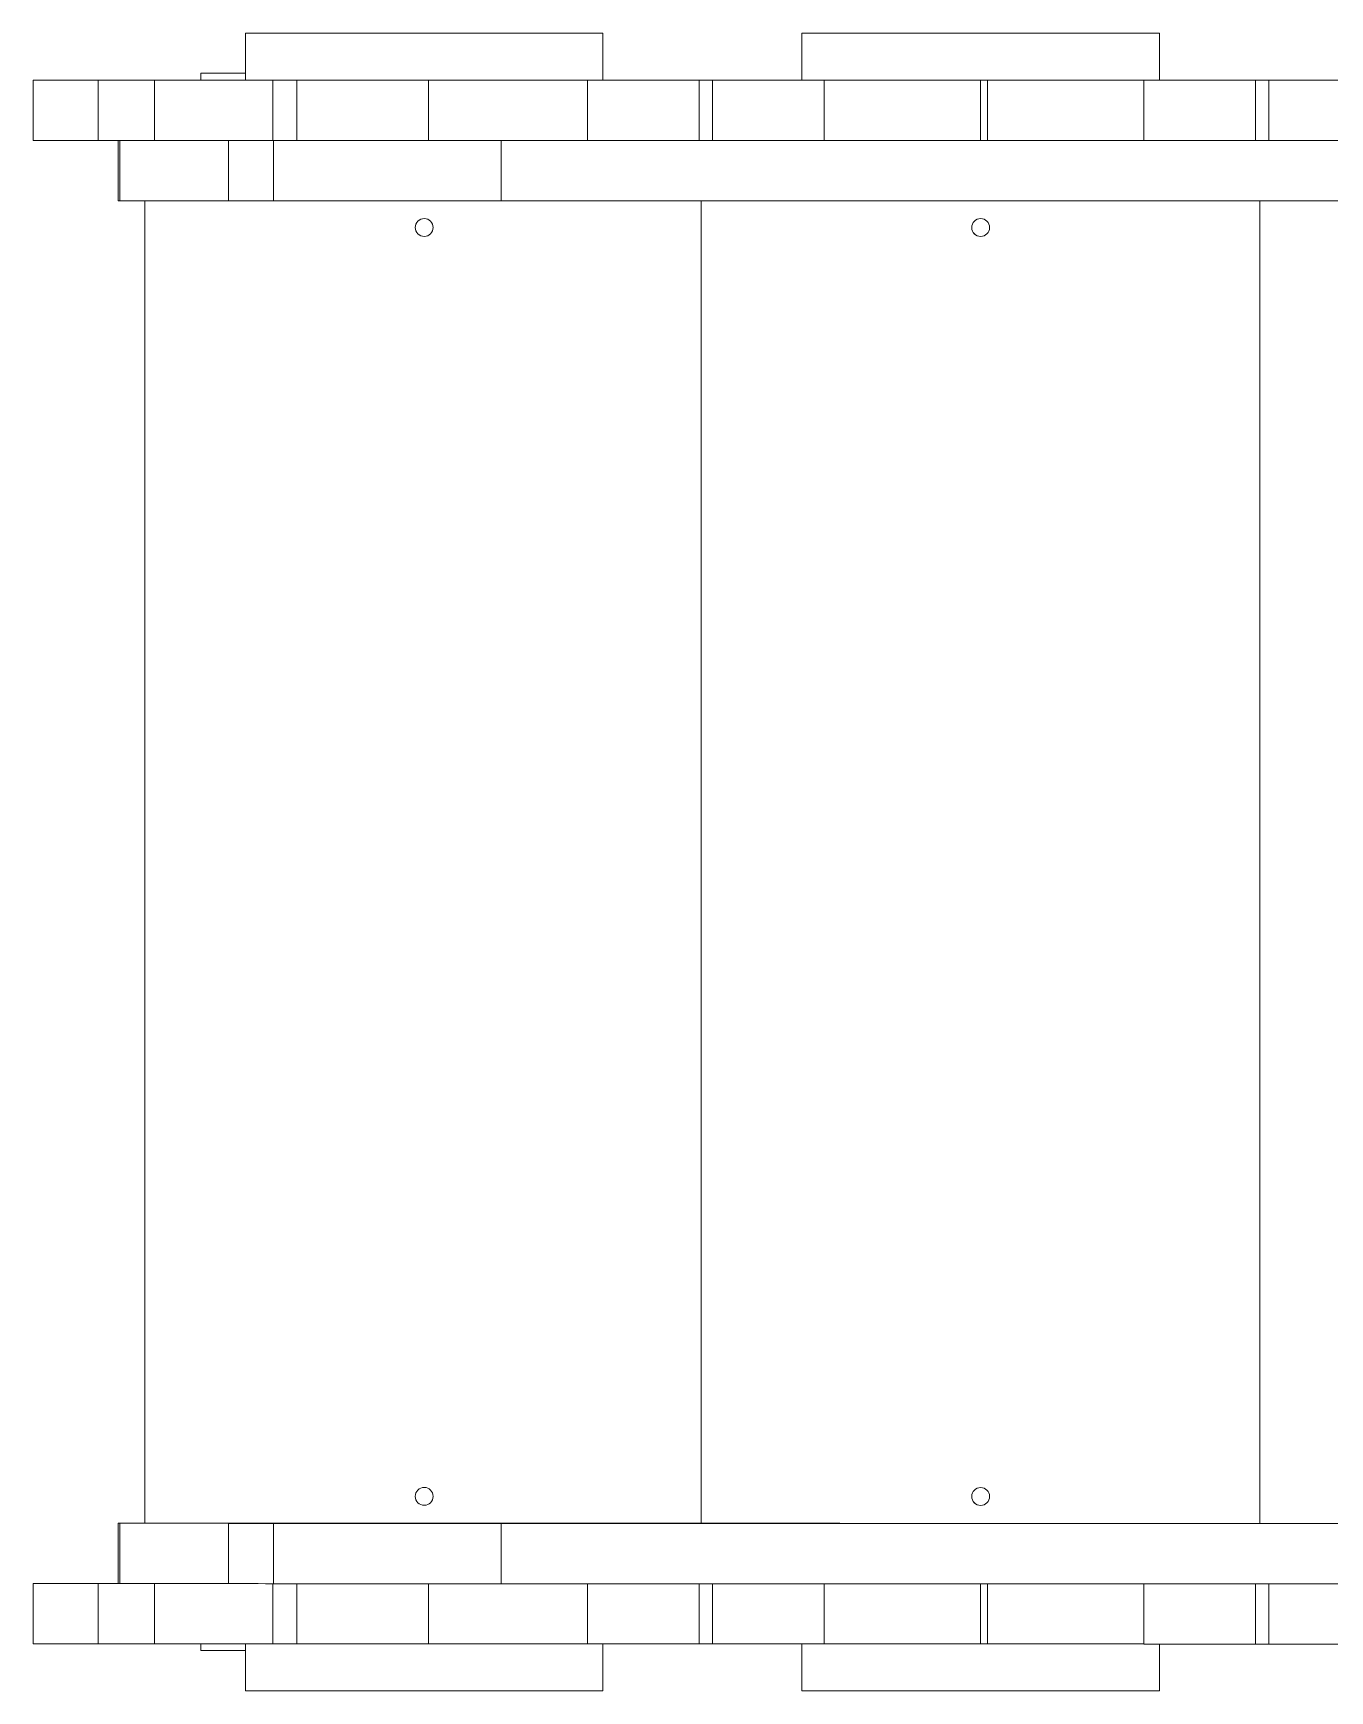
# Model space of a CAD drawing. Header units: millimetres. Extents: x -5713 to 5719, y -6024 to 5481.
# Drawn here: x -2112 to -1532, y 2560 to 3302 of the extents above; entities that cross this region are included whole.
import ezdxf

# ---------------------------------------------------------------- set-up
doc = ezdxf.new("R2010")
doc.units = ezdxf.units.MM
doc.layers.add('DIKOM_ОБЪЕКТ', color=7, linetype='Continuous')

msp = doc.modelspace()

# ---------------------------------------------------------------- linework, layer by layer
at = {"layer": 'DIKOM_ОБЪЕКТ', "color": 7, "linetype": 'Continuous', "lineweight": 15}
for p, q in [((-2017.07, 3302.02), (-2017.07, 3281.02)), ((-1857.07, 3281.02), (-1857.07, 3302.02)), ((-1768.07, 3302), (-1768.07, 3281)), ((-1608.07, 3281), (-1608.07, 3302)), ((-2112.07, 3281.03), (-2112.07, 3281.05)), ((-2112.07, 3281.03), (-2112.07, 3254.03)), ((-2057.75, 3281), (-2082.94, 3281.01)), ((-2082.94, 3254.01), (-2082.94, 3281.01)), ((-2057.75, 3281), (-2057.75, 3254)), ((-2037.07, 3281.06), (-2037.07, 3284.11)), ((-2037.07, 3284.11), (-2037.07, 3284.11)), ((-2037.07, 3284.11), (-2017.07, 3284.11)), ((-2037.07, 3284.11), (-2017.07, 3284.11)), ((-2023.07, 3281.04), (-2023.07, 3281.04)), ((-2023.07, 3281.04), (-2023.07, 3281.04)), ((-1994.03, 3281), (-2004.82, 3281)), ((-2004.82, 3254), (-2004.82, 3281)), ((-1994.03, 3281), (-1994.03, 3254)), ((-1935.12, 3281.01), (-1935.12, 3254.01)), ((-1864.07, 3280.98), (-1864.07, 3281)), ((-1864.07, 3280.98), (-1864.07, 3253.98)), ((-1857.07, 3281.04), (-1857.07, 3281.04)), ((-1857.07, 3281.04), (-1857.07, 3281.04)), ((-1857.07, 3281.04), (-1857.07, 3281.04)), ((-1851.07, 3281.04), (-1851.07, 3281.04)), ((-1808.07, 3280.97), (-1814.07, 3280.97)), ((-1814.07, 3253.97), (-1814.07, 3280.97)), ((-1808.07, 3280.97), (-1808.07, 3253.97)), ((-1774.07, 3281.01), (-1774.07, 3281.01)), ((-1774.07, 3281.01), (-1774.07, 3281.01)), ((-1758.07, 3280.98), (-1758.07, 3280.98)), ((-1758.07, 3253.98), (-1758.07, 3280.98)), ((-1758.07, 3280.98), (-1758.07, 3253.98)), ((-1685.07, 3280.99), (-1688.07, 3280.99)), ((-1688.07, 3280.99), (-1688.07, 3253.99)), ((-1685.07, 3280.99), (-1685.07, 3253.99)), ((-1615.07, 3280.94), (-1615.07, 3280.98)), ((-1615.07, 3280.94), (-1615.07, 3253.94)), ((-1608.07, 3281.03), (-1607.37, 3281.03)), ((-1608.07, 3281.01), (-1608.07, 3281.01)), ((-1608.07, 3281.01), (-1608.07, 3281.01)), ((-1608.07, 3281.01), (-1608.07, 3281.01)), ((-1602.07, 3281.01), (-1602.07, 3281.01)), ((-1559.07, 3280.93), (-1565.07, 3280.93)), ((-1565.07, 3253.93), (-1565.07, 3280.93)), ((-1559.07, 3280.93), (-1559.07, 3253.93)), ((-2057.75, 3254), (-2082.94, 3254.01)), ((-2073.96, 3254.01), (-2073.96, 3227.01)), ((-2073.32, 3227.01), (-2073.32, 3254.01)), ((-2024.66, 3253.97), (-2064.42, 3254)), ((-2024.66, 3226.97), (-2024.66, 3253.97)), ((-1994.03, 3254), (-2004.82, 3254)), ((-2004.53, 3226.96), (-2004.53, 3253.96)), ((-2000.07, 3253.99), (-2000.07, 3254)), ((-2000.07, 3254), (-2000.07, 3253.99)), ((-2000.07, 3253.99), (-2000.07, 3254)), ((-1934.07, 3253.98), (-1928.07, 3253.98)), ((-1204.62, 3253.88), (-1902.66, 3253.95)), ((-1902.66, 3226.95), (-1902.66, 3253.95)), ((-1808.07, 3253.97), (-1814.07, 3253.97)), ((-1758.07, 3253.98), (-1758.07, 3253.98)), ((-1751.07, 3253.98), (-1751.07, 3253.95)), ((-1751.07, 3253.95), (-1751.07, 3253.98)), ((-1685.07, 3253.99), (-1688.07, 3253.99)), ((-1685.07, 3253.94), (-1679.07, 3253.94)), ((-1559.07, 3253.93), (-1565.07, 3253.93)), ((-2073.32, 3227.01), (-2024.66, 3226.97)), ((-2062.07, 3227), (-2062.07, 2635.01)), ((-1902.66, 3226.95), (-1204.62, 3226.88)), ((-1813.07, 3226.94), (-1813.07, 2635)), ((-1563.07, 3226.91), (-1563.07, 2634.96)), ((-2073.96, 2635.01), (-2073.96, 2608.01)), ((-2024.66, 2634.97), (-2073.32, 2635.01)), ((-2073.32, 2608.01), (-2073.32, 2635.01)), ((-2024.66, 2607.97), (-2024.66, 2634.97)), ((-2004.53, 2607.96), (-2004.53, 2634.96)), ((-2000.07, 2634.99), (-2000.07, 2635.01)), ((-2000.07, 2635.01), (-2000.07, 2634.99)), ((-2000.07, 2634.99), (-2000.07, 2635.01)), ((-1934.07, 2634.98), (-1928.07, 2634.98)), ((-1204.62, 2634.88), (-1902.66, 2634.95)), ((-1902.66, 2607.95), (-1902.66, 2634.95)), ((-1862.07, 2634.99), (-1862.07, 2634.99)), ((-1808.07, 2635), (-1805.07, 2635)), ((-1751.07, 2634.99), (-1751.07, 2634.95)), ((-1751.07, 2634.95), (-1751.07, 2634.99)), ((-1685.07, 2634.94), (-1679.07, 2634.94)), ((-1613.07, 2634.95), (-1613.07, 2634.95)), ((-1559.07, 2634.96), (-1555.07, 2634.96)), ((-2112.07, 2608.03), (-2112.07, 2608.05)), ((-2112.07, 2608.03), (-2112.07, 2581.03)), ((-2064.42, 2608), (-2082.94, 2608.01)), ((-2082.94, 2581.01), (-2082.94, 2608.01)), ((-2073.32, 2608.01), (-2024.66, 2607.97)), ((-2057.75, 2608), (-2057.75, 2581)), ((-2004.82, 2581), (-2004.82, 2607.96)), ((-1994.03, 2607.96), (-1994.03, 2581)), ((-1935.12, 2607.95), (-1935.12, 2581.01)), ((-1902.66, 2607.95), (-1204.62, 2607.88)), ((-1864.07, 2607.94), (-1864.07, 2580.98)), ((-1814.07, 2580.97), (-1814.07, 2607.94)), ((-1808.07, 2607.94), (-1808.07, 2580.97)), ((-1758.07, 2580.98), (-1758.07, 2607.93)), ((-1758.07, 2607.93), (-1758.07, 2580.98)), ((-1688.07, 2607.93), (-1688.07, 2580.99)), ((-1685.07, 2607.93), (-1685.07, 2580.99)), ((-1615.07, 2607.92), (-1615.07, 2580.94)), ((-1565.07, 2580.93), (-1565.07, 2607.91)), ((-1559.07, 2607.91), (-1559.07, 2580.93)), ((-2057.75, 2581), (-2082.94, 2581.01)), ((-2037.07, 2578.11), (-2037.07, 2581)), ((-2017.07, 2578.11), (-2037.07, 2578.11)), ((-2017.07, 2581), (-2017.07, 2560.02)), ((-1994.03, 2581), (-2004.82, 2581)), ((-1857.07, 2560.02), (-1857.07, 2580.97)), ((-1808.07, 2580.97), (-1814.07, 2580.97)), ((-1768.07, 2580.97), (-1768.07, 2560)), ((-1758.07, 2580.98), (-1758.07, 2580.98)), ((-1685.07, 2580.99), (-1688.07, 2580.99)), ((-1608.07, 2560), (-1608.07, 2580.94)), ((-1559.07, 2580.93), (-1565.07, 2580.93))]:
    msp.add_line(p, q, dxfattribs=at)
at = {"layer": 'DIKOM_ОБЪЕКТ', "color": 7, "linetype": 'Continuous', "lineweight": 15, "flags": 128}
for points in [[(-2017.07, 3302.02), (-2016.89, 3302.02), (-2016.36, 3302.02), (-2015.47, 3302.03), (-2014.23, 3302.03), (-2012.64, 3302.03), (-2010.72, 3302.03), (-2008.47, 3302.03), (-2005.9, 3302.03), (-2003.03, 3302.03), (-1999.85, 3302.03), (-1996.4, 3302.03), (-1992.69, 3302.03), (-1988.72, 3302.03), (-1984.52, 3302.03), (-1980.12, 3302.03), (-1975.52, 3302.03), (-1970.74, 3302.03), (-1965.82, 3302.03), (-1960.77, 3302.03), (-1955.62, 3302.03), (-1950.38, 3302.03), (-1945.08, 3302.03), (-1939.74, 3302.03), (-1934.4, 3302.03), (-1929.06, 3302.03), (-1923.76, 3302.03), (-1918.52, 3302.03), (-1913.37, 3302.03), (-1908.32, 3302.03), (-1903.4, 3302.03), (-1898.62, 3302.03), (-1894.02, 3302.03), (-1889.62, 3302.03), (-1885.42, 3302.03), (-1881.45, 3302.03), (-1877.74, 3302.03), (-1874.29, 3302.03), (-1871.11, 3302.03), (-1868.24, 3302.03), (-1865.67, 3302.03), (-1863.42, 3302.03), (-1861.5, 3302.03), (-1859.91, 3302.03), (-1858.67, 3302.03), (-1857.78, 3302.02), (-1857.25, 3302.02), (-1857.07, 3302.02), (-1857.25, 3302.02), (-1857.78, 3302.02), (-1858.67, 3302.02), (-1859.91, 3302.02), (-1861.5, 3302.02), (-1863.42, 3302.02), (-1865.67, 3302.02), (-1868.24, 3302.02), (-1871.11, 3302.02), (-1874.29, 3302.02), (-1877.74, 3302.02), (-1881.45, 3302.02), (-1885.42, 3302.02), (-1889.62, 3302.02), (-1894.02, 3302.02), (-1898.62, 3302.01), (-1903.4, 3302.01), (-1908.32, 3302.01), (-1913.37, 3302.01), (-1918.52, 3302.01), (-1923.76, 3302.01), (-1929.06, 3302.01), (-1934.4, 3302.01), (-1939.74, 3302.01), (-1945.08, 3302.01), (-1950.38, 3302.01), (-1955.62, 3302.01), (-1960.77, 3302.01), (-1965.82, 3302.01), (-1970.74, 3302.01), (-1975.52, 3302.01), (-1980.12, 3302.02), (-1984.52, 3302.02), (-1988.72, 3302.02), (-1992.69, 3302.02), (-1996.4, 3302.02), (-1999.85, 3302.02), (-2003.03, 3302.02), (-2005.9, 3302.02), (-2008.47, 3302.02), (-2010.72, 3302.02), (-2012.64, 3302.02), (-2014.23, 3302.02), (-2015.47, 3302.02), (-2016.36, 3302.02), (-2016.89, 3302.02), (-2017.07, 3302.02)], [(-1941.07, 3302.02), (-1940.89, 3302.02), (-1940.38, 3302.02), (-1939.56, 3302.02), (-1938.53, 3302.02), (-1937.37, 3302.02), (-1936.18, 3302.02), (-1935.07, 3302.02), (-1934.14, 3302.02), (-1933.47, 3302.02), (-1933.11, 3302.02), (-1933.11, 3302.02), (-1933.47, 3302.02), (-1934.14, 3302.02), (-1935.07, 3302.02), (-1936.18, 3302.02), (-1937.37, 3302.02), (-1938.53, 3302.02), (-1939.56, 3302.02), (-1940.38, 3302.02), (-1940.89, 3302.02), (-1941.07, 3302.02)], [(-1756.46, 3301.99), (-1759.08, 3301.99), (-1761.38, 3301.99), (-1763.36, 3302), (-1765, 3302), (-1766.29, 3302), (-1767.24, 3302), (-1767.83, 3302), (-1768.07, 3302), (-1767.94, 3302), (-1767.47, 3302), (-1766.63, 3302), (-1765.45, 3302), (-1763.92, 3302), (-1762.05, 3302), (-1759.85, 3302), (-1757.33, 3302), (-1754.51, 3302), (-1751.38, 3302), (-1747.97, 3302.01), (-1744.3, 3302.01), (-1740.37, 3302.01), (-1736.21, 3302.01), (-1731.84, 3302.01), (-1727.26, 3302.01), (-1722.52, 3302.01), (-1717.62, 3302.01), (-1712.59, 3302.01), (-1707.45, 3302.01), (-1702.22, 3302.01), (-1696.93, 3302.01), (-1691.6, 3302.01), (-1686.25, 3302.01), (-1680.91, 3302.01), (-1675.61, 3302.01), (-1670.36, 3302.01), (-1665.19, 3302.01), (-1660.12, 3302.01), (-1655.17, 3302.01), (-1650.38, 3302.01), (-1645.75, 3302.01), (-1641.31, 3302.01), (-1637.08, 3302.01), (-1633.07, 3302.01), (-1629.32, 3302.01), (-1625.82, 3302), (-1622.6, 3302), (-1619.68, 3302), (-1617.06, 3302), (-1614.76, 3302), (-1612.78, 3302), (-1611.14, 3302), (-1609.85, 3302), (-1608.9, 3302), (-1608.31, 3302), (-1608.07, 3302), (-1608.2, 3302), (-1608.67, 3302), (-1609.51, 3302), (-1610.69, 3302), (-1612.22, 3302), (-1614.09, 3301.99), (-1616.29, 3301.99), (-1618.81, 3301.99), (-1621.63, 3301.99), (-1624.76, 3301.99), (-1628.17, 3301.99), (-1631.84, 3301.99), (-1635.77, 3301.99), (-1639.93, 3301.99), (-1644.31, 3301.99), (-1648.88, 3301.99), (-1653.62, 3301.99), (-1658.52, 3301.99), (-1663.55, 3301.99), (-1668.69, 3301.99), (-1673.92, 3301.99), (-1679.21, 3301.99), (-1684.54, 3301.99), (-1689.89, 3301.99), (-1695.23, 3301.99), (-1700.53, 3301.99), (-1705.78, 3301.99), (-1710.95, 3301.99), (-1716.02, 3301.99), (-1720.97, 3301.99), (-1725.76, 3301.99), (-1730.39, 3301.99), (-1734.83, 3301.99), (-1739.06, 3301.99), (-1743.07, 3301.99), (-1746.83, 3301.99), (-1750.32, 3301.99), (-1753.54, 3301.99), (-1756.46, 3301.99)], [(-1691.49, 3302), (-1691.95, 3302), (-1692.06, 3302), (-1691.82, 3302), (-1691.25, 3302), (-1690.4, 3302), (-1689.33, 3302), (-1688.16, 3302), (-1686.97, 3302), (-1685.89, 3302), (-1685, 3302), (-1684.38, 3302), (-1684.09, 3302), (-1684.15, 3302), (-1684.56, 3302), (-1685.29, 3302), (-1686.26, 3302), (-1687.39, 3302), (-1688.58, 3302), (-1689.73, 3302), (-1690.73, 3302), (-1691.49, 3302)], [(-2112.07, 3281.05), (-2111.89, 3281.05), (-2111.34, 3281.05), (-2110.43, 3281.05), (-2109.16, 3281.05), (-2107.54, 3281.05), (-2105.57, 3281.05), (-2103.26, 3281.05), (-2100.62, 3281.05), (-2097.65, 3281.05), (-2094.37, 3281.05), (-2090.79, 3281.06), (-2086.92, 3281.06), (-2082.78, 3281.06), (-2078.38, 3281.06), (-2073.74, 3281.06), (-2068.88, 3281.06), (-2063.8, 3281.06), (-2058.54, 3281.06), (-2053.11, 3281.06), (-2047.53, 3281.06), (-2041.82, 3281.06), (-2036, 3281.06), (-2030.1, 3281.06), (-2024.12, 3281.06), (-2018.11, 3281.06), (-2017.07, 3281.06)], [(-2082.94, 3281.01), (-2087.55, 3281.02), (-2091.77, 3281.02), (-2095.6, 3281.02), (-2099.04, 3281.02), (-2102.08, 3281.02), (-2104.72, 3281.02), (-2106.96, 3281.02), (-2108.8, 3281.03), (-2110.23, 3281.03), (-2111.25, 3281.03), (-2111.87, 3281.03), (-2112.07, 3281.03)], [(-2004.82, 3281), (-2006.43, 3281), (-2008.36, 3281), (-2010.58, 3281), (-2013.05, 3281), (-2015.75, 3281), (-2018.65, 3281), (-2021.69, 3281), (-2024.85, 3281), (-2028.08, 3281), (-2031.34, 3281), (-2034.59, 3281), (-2037.78, 3281), (-2040.87, 3281), (-2043.83, 3281), (-2046.61, 3281), (-2049.17, 3281), (-2051.49, 3281), (-2053.54, 3281), (-2055.27, 3281), (-2056.69, 3281), (-2057.75, 3281)], [(-2041.02, 3281.01), (-2040.84, 3281.01), (-2040.32, 3281.01), (-2039.51, 3281.01), (-2038.48, 3281.01), (-2037.32, 3281.01), (-2036.13, 3281.01), (-2035.02, 3281.01), (-2034.08, 3281.01), (-2033.41, 3281.01), (-2033.06, 3281.01), (-2033.06, 3281.01), (-2033.41, 3281.01), (-2034.08, 3281.01), (-2035.02, 3281.01), (-2036.13, 3281.01), (-2037.32, 3281.01), (-2038.48, 3281.01), (-2039.51, 3281.01), (-2040.32, 3281.01), (-2040.84, 3281.01), (-2041.02, 3281.01)], [(-2034.34, 3281), (-2034.16, 3281), (-2033.64, 3281), (-2032.83, 3281), (-2031.8, 3281), (-2030.64, 3281), (-2029.45, 3281), (-2028.34, 3281), (-2027.41, 3281), (-2026.74, 3281), (-2026.38, 3281), (-2026.38, 3281), (-2026.74, 3281), (-2027.41, 3281), (-2028.34, 3281), (-2029.45, 3281), (-2030.64, 3281), (-2031.8, 3281), (-2032.83, 3281), (-2033.64, 3281), (-2034.16, 3281), (-2034.34, 3281)], [(-2017.07, 3281.04), (-2018.13, 3281.04), (-2019.51, 3281.04), (-2020.73, 3281.04), (-2021.72, 3281.04), (-2022.46, 3281.04), (-2022.92, 3281.04), (-2023.07, 3281.04)], [(-2023.07, 3281.04), (-2022.92, 3281.04), (-2022.46, 3281.04), (-2021.72, 3281.04), (-2020.73, 3281.04), (-2019.51, 3281.04), (-2018.13, 3281.04), (-2017.11, 3281.04)], [(-1857.07, 3281.02), (-1857.07, 3281.02), (-1857.25, 3281.02), (-1857.78, 3281.02), (-1858.67, 3281.02), (-1859.91, 3281.02), (-1861.5, 3281.02), (-1863.42, 3281.02), (-1865.67, 3281.02), (-1868.24, 3281.02), (-1871.11, 3281.02), (-1874.29, 3281.02), (-1877.74, 3281.02), (-1881.45, 3281.02), (-1885.42, 3281.02), (-1889.62, 3281.02), (-1894.02, 3281.02), (-1898.62, 3281.01), (-1903.4, 3281.01), (-1908.32, 3281.01), (-1913.37, 3281.01), (-1918.52, 3281.01), (-1923.76, 3281.01), (-1929.06, 3281.01), (-1934.4, 3281.01), (-1939.74, 3281.01), (-1945.08, 3281.01), (-1950.38, 3281.01), (-1955.62, 3281.01), (-1960.77, 3281.01), (-1965.82, 3281.01), (-1970.74, 3281.01), (-1975.52, 3281.01), (-1980.12, 3281.02), (-1984.52, 3281.02), (-1988.72, 3281.02), (-1992.69, 3281.02), (-1996.4, 3281.02), (-1999.85, 3281.02), (-2003.03, 3281.02), (-2005.9, 3281.02), (-2008.47, 3281.02), (-2010.72, 3281.02), (-2012.64, 3281.02), (-2014.23, 3281.02), (-2015.47, 3281.02), (-2016.36, 3281.02), (-2016.89, 3281.02), (-2017.07, 3281.02), (-2017.07, 3281.02)], [(-1935.12, 3281.01), (-1939.73, 3281.01), (-1944.33, 3281.01), (-1948.89, 3281.01), (-1953.37, 3281.01), (-1957.76, 3281.01), (-1962.02, 3281.01), (-1966.12, 3281.01), (-1970.06, 3281.01), (-1973.79, 3281.01), (-1977.3, 3281.01), (-1980.56, 3281.01), (-1983.57, 3281.01), (-1986.28, 3281.01), (-1988.7, 3281.01), (-1990.81, 3281), (-1992.59, 3281), (-1994.03, 3281)], [(-1864.07, 3281), (-1864.25, 3281), (-1864.8, 3281), (-1865.7, 3281), (-1866.96, 3281), (-1868.57, 3281), (-1870.52, 3281), (-1872.79, 3281), (-1875.39, 3281.01), (-1878.29, 3281.01), (-1881.48, 3281.01), (-1884.95, 3281.01), (-1888.66, 3281.01), (-1892.62, 3281.01), (-1896.79, 3281.01), (-1901.15, 3281.01), (-1905.69, 3281.01), (-1910.37, 3281.01), (-1915.17, 3281.01), (-1920.08, 3281.01), (-1925.05, 3281.01), (-1930.08, 3281.01), (-1935.12, 3281.01)], [(-1814.07, 3280.97), (-1818.43, 3280.97), (-1822.75, 3280.97), (-1827.01, 3280.97), (-1831.17, 3280.97), (-1835.2, 3280.97), (-1839.07, 3280.97), (-1842.75, 3280.97), (-1846.21, 3280.97), (-1849.43, 3280.97), (-1852.37, 3280.97), (-1855.03, 3280.97), (-1857.37, 3280.97), (-1859.39, 3280.97), (-1861.05, 3280.97), (-1862.37, 3280.98), (-1863.31, 3280.98), (-1863.88, 3280.98), (-1864.07, 3280.98)], [(-1857.07, 3281.06), (-1854.29, 3281.05), (-1841.37, 3281.05), (-1828.7, 3281.05), (-1816.28, 3281.05), (-1804.12, 3281.05), (-1792.23, 3281.05), (-1780.62, 3281.05), (-1769.28, 3281.04), (-1768.07, 3281.04)], [(-1851.07, 3281.04), (-1851.22, 3281.04), (-1851.68, 3281.04), (-1852.42, 3281.04), (-1853.41, 3281.04), (-1854.63, 3281.04), (-1856.01, 3281.04), (-1857.07, 3281.04)], [(-1857.02, 3281.04), (-1856.01, 3281.04), (-1854.63, 3281.04), (-1853.41, 3281.04), (-1852.42, 3281.04), (-1851.68, 3281.04), (-1851.22, 3281.04), (-1851.07, 3281.04)], [(-1815.18, 3280.98), (-1815.01, 3280.98), (-1814.49, 3280.98), (-1813.68, 3280.98), (-1812.65, 3280.98), (-1811.48, 3280.98), (-1810.29, 3280.98), (-1809.18, 3280.98), (-1808.25, 3280.98), (-1807.58, 3280.98), (-1807.23, 3280.98), (-1807.23, 3280.98), (-1807.58, 3280.98), (-1808.25, 3280.98), (-1809.18, 3280.98), (-1810.29, 3280.98), (-1811.48, 3280.98), (-1812.65, 3280.98), (-1813.68, 3280.98), (-1814.49, 3280.98), (-1815.01, 3280.98), (-1815.18, 3280.98)], [(-1810.69, 3280.99), (-1810.51, 3280.99), (-1809.99, 3280.99), (-1809.18, 3280.99), (-1808.15, 3280.99), (-1806.98, 3280.99), (-1805.79, 3280.99), (-1804.69, 3280.99), (-1803.75, 3280.99), (-1803.08, 3280.99), (-1802.73, 3280.99), (-1802.73, 3280.99), (-1803.08, 3280.99), (-1803.75, 3280.99), (-1804.69, 3280.99), (-1805.79, 3280.99), (-1806.98, 3280.99), (-1808.15, 3280.99), (-1809.18, 3280.99), (-1809.99, 3280.99), (-1810.51, 3280.99), (-1810.69, 3280.99)], [(-1758.07, 3280.98), (-1758.26, 3280.98), (-1758.83, 3280.98), (-1759.77, 3280.98), (-1761.09, 3280.97), (-1762.75, 3280.97), (-1764.77, 3280.97), (-1767.11, 3280.97), (-1769.77, 3280.97), (-1772.71, 3280.97), (-1775.93, 3280.97), (-1779.39, 3280.97), (-1783.07, 3280.97), (-1786.94, 3280.97), (-1790.97, 3280.97), (-1795.13, 3280.97), (-1799.39, 3280.97), (-1803.71, 3280.97), (-1808.07, 3280.97)], [(-1768.07, 3281.01), (-1769.13, 3281.01), (-1770.51, 3281.01), (-1771.73, 3281.01), (-1772.72, 3281.01), (-1773.46, 3281.01), (-1773.92, 3281.01), (-1774.07, 3281.01)], [(-1774.07, 3281.01), (-1773.92, 3281.01), (-1773.46, 3281.01), (-1772.72, 3281.01), (-1771.73, 3281.01), (-1770.51, 3281.01), (-1769.13, 3281.01), (-1768.11, 3281.01)], [(-1756.46, 3280.99), (-1759.08, 3280.99), (-1761.38, 3280.99), (-1763.36, 3281), (-1765, 3281), (-1766.29, 3281), (-1767.24, 3281), (-1767.83, 3281), (-1768.07, 3281), (-1768.07, 3281)], [(-1688.07, 3280.99), (-1693.06, 3280.99), (-1698.03, 3280.99), (-1702.95, 3280.99), (-1707.79, 3280.99), (-1712.53, 3280.99), (-1717.15, 3280.99), (-1721.62, 3280.99), (-1725.92, 3280.99), (-1730.02, 3280.98), (-1733.91, 3280.98), (-1737.57, 3280.98), (-1740.97, 3280.98), (-1744.11, 3280.98), (-1746.96, 3280.98), (-1749.51, 3280.98), (-1751.74, 3280.98), (-1753.66, 3280.98), (-1755.23, 3280.98), (-1756.47, 3280.98), (-1757.36, 3280.98), (-1757.89, 3280.98), (-1758.07, 3280.98)], [(-1608.07, 3281), (-1608.2, 3281), (-1608.67, 3281), (-1609.51, 3281), (-1610.69, 3281), (-1612.22, 3281), (-1614.09, 3280.99), (-1616.29, 3280.99), (-1618.81, 3280.99), (-1621.63, 3280.99), (-1624.76, 3280.99), (-1628.17, 3280.99), (-1631.84, 3280.99), (-1635.77, 3280.99), (-1639.93, 3280.99), (-1644.31, 3280.99), (-1648.88, 3280.99), (-1653.62, 3280.99), (-1658.52, 3280.99), (-1663.55, 3280.99), (-1668.69, 3280.99), (-1673.92, 3280.99), (-1679.21, 3280.99), (-1684.54, 3280.99), (-1689.89, 3280.99), (-1695.23, 3280.99), (-1700.53, 3280.99), (-1705.78, 3280.99), (-1710.95, 3280.99), (-1716.02, 3280.99), (-1720.97, 3280.99), (-1725.76, 3280.99), (-1730.39, 3280.99), (-1734.83, 3280.99), (-1739.06, 3280.99), (-1743.07, 3280.99), (-1746.83, 3280.99), (-1750.32, 3280.99), (-1753.54, 3280.99), (-1756.46, 3280.99)], [(-1615.07, 3280.98), (-1615.25, 3280.98), (-1615.78, 3280.98), (-1616.67, 3280.98), (-1617.91, 3280.98), (-1619.48, 3280.98), (-1621.4, 3280.98), (-1623.63, 3280.98), (-1626.18, 3280.98), (-1629.03, 3280.98), (-1632.17, 3280.98), (-1635.57, 3280.98), (-1639.23, 3280.98), (-1643.12, 3280.98), (-1647.23, 3280.99), (-1651.52, 3280.99), (-1655.99, 3280.99), (-1660.61, 3280.99), (-1665.35, 3280.99), (-1670.19, 3280.99), (-1675.11, 3280.99), (-1680.08, 3280.99), (-1685.07, 3280.99)], [(-1565.07, 3280.93), (-1569.43, 3280.93), (-1573.75, 3280.93), (-1578.01, 3280.93), (-1582.17, 3280.93), (-1586.2, 3280.93), (-1590.07, 3280.93), (-1593.75, 3280.93), (-1597.21, 3280.94), (-1600.43, 3280.94), (-1603.37, 3280.94), (-1606.03, 3280.94), (-1608.37, 3280.94), (-1610.39, 3280.94), (-1612.05, 3280.94), (-1613.37, 3280.94), (-1614.31, 3280.94), (-1614.88, 3280.94), (-1615.07, 3280.94)], [(-1602.07, 3281.01), (-1602.22, 3281.01), (-1602.68, 3281.01), (-1603.42, 3281.01), (-1604.41, 3281.01), (-1605.63, 3281.01), (-1607.01, 3281.01), (-1608.07, 3281.01)], [(-1608.02, 3281.01), (-1607.01, 3281.01), (-1605.63, 3281.01), (-1604.41, 3281.01), (-1603.42, 3281.01), (-1602.68, 3281.01), (-1602.22, 3281.01), (-1602.07, 3281.01)], [(-1607.37, 3281.03), (-1601.16, 3281.03), (-1594.98, 3281.03), (-1588.84, 3281.03), (-1582.78, 3281.03), (-1576.81, 3281.03), (-1570.96, 3281.02), (-1565.25, 3281.02), (-1559.7, 3281.02), (-1554.34, 3281.02), (-1549.18, 3281.02), (-1544.25, 3281.02), (-1539.55, 3281.02)], [(-1566.1, 3280.94), (-1565.92, 3280.94), (-1565.4, 3280.94), (-1564.59, 3280.94), (-1563.56, 3280.94), (-1562.4, 3280.94), (-1561.21, 3280.94), (-1560.1, 3280.94), (-1559.17, 3280.94), (-1558.49, 3280.94), (-1558.14, 3280.94), (-1558.14, 3280.94), (-1558.49, 3280.94), (-1559.17, 3280.94), (-1560.1, 3280.94), (-1561.21, 3280.94), (-1562.4, 3280.94), (-1563.56, 3280.94), (-1564.59, 3280.94), (-1565.4, 3280.94), (-1565.92, 3280.94), (-1566.1, 3280.94)], [(-1561.05, 3280.95), (-1560.87, 3280.95), (-1560.35, 3280.95), (-1559.54, 3280.95), (-1558.51, 3280.95), (-1557.35, 3280.95), (-1556.16, 3280.95), (-1555.05, 3280.95), (-1554.12, 3280.95), (-1553.44, 3280.95), (-1553.09, 3280.95), (-1553.09, 3280.95), (-1553.44, 3280.95), (-1554.12, 3280.95), (-1555.05, 3280.95), (-1556.16, 3280.95), (-1557.35, 3280.95), (-1558.51, 3280.95), (-1559.54, 3280.95), (-1560.35, 3280.95), (-1560.87, 3280.95), (-1561.05, 3280.95)], [(-1509.07, 3280.94), (-1509.26, 3280.94), (-1509.83, 3280.94), (-1510.77, 3280.94), (-1512.09, 3280.94), (-1513.75, 3280.94), (-1515.77, 3280.94), (-1518.11, 3280.94), (-1520.77, 3280.94), (-1523.71, 3280.94), (-1526.93, 3280.94), (-1530.39, 3280.93), (-1534.07, 3280.93), (-1537.94, 3280.93), (-1541.97, 3280.93), (-1546.13, 3280.93), (-1550.39, 3280.93), (-1554.71, 3280.93), (-1559.07, 3280.93)], [(-1539.55, 3281.02), (-1531.55, 3281.02), (-1523.79, 3281.02), (-1518.07, 3281.02)], [(-2112.07, 3254.03), (-2111.87, 3254.03), (-2111.25, 3254.03), (-2110.23, 3254.03), (-2108.8, 3254.03), (-2106.96, 3254.02), (-2104.72, 3254.02), (-2102.08, 3254.02), (-2099.04, 3254.02), (-2095.6, 3254.02), (-2091.77, 3254.02), (-2087.55, 3254.02), (-2082.94, 3254.01)], [(-2057.75, 3254), (-2056.69, 3254), (-2055.27, 3254), (-2053.54, 3254), (-2051.49, 3254), (-2049.17, 3254), (-2046.61, 3254), (-2043.83, 3254), (-2040.87, 3254), (-2037.78, 3254), (-2034.59, 3254), (-2031.34, 3254), (-2028.08, 3254), (-2024.85, 3254), (-2021.69, 3254), (-2018.65, 3254), (-2015.75, 3254), (-2013.05, 3254), (-2010.58, 3254), (-2008.36, 3254), (-2006.43, 3254), (-2004.82, 3254)], [(-2004.53, 3253.96), (-2008.12, 3253.96), (-2011.41, 3253.97), (-2014.4, 3253.97), (-2017.08, 3253.97), (-2019.45, 3253.97), (-2021.51, 3253.97), (-2023.24, 3253.97), (-2024.66, 3253.97)], [(-1902.66, 3253.95), (-1912.22, 3253.95), (-1921.53, 3253.95), (-1930.57, 3253.95), (-1939.33, 3253.95), (-1947.81, 3253.95), (-1956, 3253.95), (-1963.89, 3253.96), (-1971.47, 3253.96), (-1978.74, 3253.96), (-1985.69, 3253.96), (-1992.31, 3253.96), (-1998.59, 3253.96), (-2004.53, 3253.96)], [(-2000.07, 3253.99), (-1999.89, 3253.99), (-1999.33, 3253.99), (-1998.42, 3253.99), (-1997.14, 3253.99), (-1995.51, 3253.98), (-1993.53, 3253.98), (-1991.23, 3253.98), (-1988.6, 3253.98), (-1985.67, 3253.98), (-1982.45, 3253.98), (-1978.96, 3253.98), (-1975.22, 3253.98), (-1971.25, 3253.98), (-1967.07, 3253.98), (-1962.71, 3253.98), (-1958.18, 3253.98), (-1953.52, 3253.98), (-1948.76, 3253.98), (-1943.91, 3253.98), (-1939, 3253.98), (-1934.07, 3253.98)], [(-1935.12, 3254.01), (-1939.73, 3254.01), (-1944.33, 3254.01), (-1948.89, 3254.01), (-1953.37, 3254.01), (-1957.76, 3254.01), (-1962.02, 3254.01), (-1966.12, 3254.01), (-1970.06, 3254.01), (-1973.79, 3254.01), (-1977.3, 3254.01), (-1980.56, 3254.01), (-1983.57, 3254.01), (-1986.28, 3254.01), (-1988.7, 3254.01), (-1990.81, 3254), (-1992.59, 3254), (-1994.03, 3254)], [(-1864.07, 3254), (-1864.25, 3254), (-1864.8, 3254), (-1865.7, 3254), (-1866.96, 3254), (-1868.57, 3254), (-1870.52, 3254), (-1872.79, 3254), (-1875.39, 3254.01), (-1878.29, 3254.01), (-1881.48, 3254.01), (-1884.95, 3254.01), (-1888.66, 3254.01), (-1892.62, 3254.01), (-1896.79, 3254.01), (-1901.15, 3254.01), (-1905.69, 3254.01), (-1910.37, 3254.01), (-1915.17, 3254.01), (-1920.08, 3254.01), (-1925.05, 3254.01), (-1930.08, 3254.01), (-1935.12, 3254.01)], [(-1928.07, 3253.98), (-1923.14, 3253.98), (-1918.23, 3253.98), (-1913.38, 3253.98), (-1908.62, 3253.98), (-1903.96, 3253.98), (-1899.43, 3253.98), (-1895.07, 3253.98), (-1890.89, 3253.98), (-1886.92, 3253.98), (-1883.18, 3253.98), (-1879.69, 3253.98), (-1876.47, 3253.98), (-1873.54, 3253.98), (-1870.91, 3253.98), (-1868.61, 3253.98), (-1866.63, 3253.98), (-1865, 3253.99), (-1864.07, 3253.99)], [(-1864.07, 3253.98), (-1863.88, 3253.98), (-1863.31, 3253.98), (-1862.37, 3253.98), (-1861.05, 3253.97), (-1859.39, 3253.97), (-1857.37, 3253.97), (-1855.03, 3253.97), (-1852.37, 3253.97), (-1849.43, 3253.97), (-1846.21, 3253.97), (-1842.75, 3253.97), (-1839.07, 3253.97), (-1835.2, 3253.97), (-1831.17, 3253.97), (-1827.01, 3253.97), (-1822.75, 3253.97), (-1818.43, 3253.97), (-1814.07, 3253.97)], [(-1808.07, 3253.97), (-1803.71, 3253.97), (-1799.39, 3253.97), (-1795.13, 3253.97), (-1790.97, 3253.97), (-1786.94, 3253.97), (-1783.07, 3253.97), (-1779.39, 3253.97), (-1775.93, 3253.97), (-1772.71, 3253.97), (-1769.77, 3253.97), (-1767.11, 3253.97), (-1764.77, 3253.97), (-1762.75, 3253.97), (-1761.09, 3253.97), (-1759.77, 3253.98), (-1758.83, 3253.98), (-1758.26, 3253.98), (-1758.07, 3253.98)], [(-1688.07, 3253.99), (-1693.06, 3253.99), (-1698.03, 3253.99), (-1702.95, 3253.99), (-1707.79, 3253.99), (-1712.53, 3253.99), (-1717.15, 3253.99), (-1721.62, 3253.99), (-1725.92, 3253.99), (-1730.02, 3253.98), (-1733.91, 3253.98), (-1737.57, 3253.98), (-1740.97, 3253.98), (-1744.11, 3253.98), (-1746.96, 3253.98), (-1749.51, 3253.98), (-1751.74, 3253.98), (-1753.66, 3253.98), (-1755.23, 3253.98), (-1756.47, 3253.98), (-1757.36, 3253.98), (-1757.89, 3253.98), (-1758.07, 3253.98)], [(-1751.07, 3253.95), (-1750.89, 3253.95), (-1750.33, 3253.95), (-1749.42, 3253.95), (-1748.14, 3253.95), (-1746.51, 3253.95), (-1744.53, 3253.95), (-1742.23, 3253.95), (-1739.6, 3253.95), (-1736.67, 3253.95), (-1733.45, 3253.95), (-1729.96, 3253.94), (-1726.22, 3253.94), (-1722.25, 3253.94), (-1718.07, 3253.94), (-1713.71, 3253.94), (-1709.18, 3253.94), (-1704.52, 3253.94), (-1699.76, 3253.94), (-1694.91, 3253.94), (-1690, 3253.94), (-1685.07, 3253.94)], [(-1615.07, 3253.98), (-1615.25, 3253.98), (-1615.78, 3253.98), (-1616.67, 3253.98), (-1617.91, 3253.98), (-1619.48, 3253.98), (-1621.4, 3253.98), (-1623.63, 3253.98), (-1626.18, 3253.98), (-1629.03, 3253.98), (-1632.17, 3253.98), (-1635.57, 3253.98), (-1639.23, 3253.98), (-1643.12, 3253.98), (-1647.23, 3253.99), (-1651.52, 3253.99), (-1655.99, 3253.99), (-1660.61, 3253.99), (-1665.35, 3253.99), (-1670.19, 3253.99), (-1675.11, 3253.99), (-1680.08, 3253.99), (-1685.07, 3253.99)], [(-1679.07, 3253.94), (-1674.14, 3253.94), (-1669.23, 3253.94), (-1664.38, 3253.94), (-1659.62, 3253.94), (-1654.96, 3253.94), (-1650.43, 3253.94), (-1646.07, 3253.94), (-1641.89, 3253.94), (-1637.92, 3253.94), (-1634.18, 3253.94), (-1630.69, 3253.95), (-1627.47, 3253.95), (-1624.54, 3253.95), (-1621.91, 3253.95), (-1619.61, 3253.95), (-1617.63, 3253.95), (-1616, 3253.95), (-1615.07, 3253.95)], [(-1615.07, 3253.94), (-1614.88, 3253.94), (-1614.31, 3253.94), (-1613.37, 3253.94), (-1612.05, 3253.94), (-1610.39, 3253.94), (-1608.37, 3253.94), (-1606.03, 3253.94), (-1603.37, 3253.94), (-1600.43, 3253.94), (-1597.21, 3253.94), (-1593.75, 3253.93), (-1590.07, 3253.93), (-1586.2, 3253.93), (-1582.17, 3253.93), (-1578.01, 3253.93), (-1573.75, 3253.93), (-1569.43, 3253.93), (-1565.07, 3253.93)], [(-1559.07, 3253.93), (-1554.71, 3253.93), (-1550.39, 3253.93), (-1546.13, 3253.93), (-1541.97, 3253.93), (-1537.94, 3253.93), (-1534.07, 3253.93), (-1530.39, 3253.93), (-1526.93, 3253.94), (-1523.71, 3253.94), (-1520.77, 3253.94), (-1518.11, 3253.94), (-1515.77, 3253.94), (-1513.75, 3253.94), (-1512.09, 3253.94), (-1510.77, 3253.94), (-1509.83, 3253.94), (-1509.26, 3253.94), (-1509.07, 3253.94)], [(-2073.96, 3227.01), (-2073.82, 3227.01), (-2073.32, 3227.01)], [(-2024.66, 3226.97), (-2023.24, 3226.97), (-2021.51, 3226.97), (-2019.45, 3226.97), (-2017.08, 3226.97), (-2014.4, 3226.97), (-2011.41, 3226.97), (-2008.12, 3226.96), (-2004.53, 3226.96)], [(-2004.53, 3226.96), (-1998.59, 3226.96), (-1992.31, 3226.96), (-1985.69, 3226.96), (-1978.74, 3226.96), (-1971.47, 3226.96), (-1963.89, 3226.96), (-1956, 3226.95), (-1947.81, 3226.95), (-1939.33, 3226.95), (-1930.57, 3226.95), (-1921.53, 3226.95), (-1912.22, 3226.95), (-1902.66, 3226.95)], [(-2073.32, 2635.01), (-2073.82, 2635.01), (-2073.96, 2635.01), (-2073.75, 2635.01), (-2073.19, 2635.01), (-2072.28, 2635.01), (-2071.03, 2635.01), (-2069.46, 2635.01), (-2067.57, 2635.01), (-2065.39, 2635.01), (-2062.94, 2635.01), (-2060.24, 2635.01), (-2057.31, 2635.01), (-2054.2, 2635.01), (-2050.91, 2635.02), (-2047.49, 2635.02), (-2043.97, 2635.02), (-2040.39, 2635.02), (-2036.77, 2635.02), (-2033.15, 2635.02), (-2029.57, 2635.02), (-2026.07, 2635.02), (-2022.67, 2635.02), (-2019.4, 2635.01), (-2016.31, 2635.01), (-2013.41, 2635.01), (-2010.74, 2635.01), (-2008.32, 2635.01), (-2006.18, 2635.01), (-2004.34, 2635.01), (-2002.81, 2635.01), (-2001.61, 2635.01), (-2000.74, 2635.01), (-2000.23, 2635.01), (-2000.07, 2635.01)], [(-2041.02, 2635.01), (-2040.84, 2635.01), (-2040.32, 2635.01), (-2039.51, 2635.01), (-2038.48, 2635.01), (-2037.32, 2635.01), (-2036.13, 2635.01), (-2035.02, 2635.01), (-2034.08, 2635.01), (-2033.41, 2635.01), (-2033.06, 2635.01), (-2033.06, 2635.01), (-2033.41, 2635.01), (-2034.08, 2635.01), (-2035.02, 2635.01), (-2036.13, 2635.01), (-2037.32, 2635.01), (-2038.48, 2635.01), (-2039.51, 2635.01), (-2040.32, 2635.01), (-2040.84, 2635.01), (-2041.02, 2635.01)], [(-2034.34, 2635), (-2034.16, 2635), (-2033.64, 2635), (-2032.83, 2635), (-2031.8, 2635), (-2030.64, 2635), (-2029.45, 2635), (-2028.34, 2635), (-2027.41, 2635), (-2026.74, 2635), (-2026.38, 2635), (-2026.38, 2635), (-2026.74, 2635), (-2027.41, 2635), (-2028.34, 2635), (-2029.45, 2635), (-2030.64, 2635), (-2031.8, 2635), (-2032.83, 2635), (-2033.64, 2635), (-2034.16, 2635), (-2034.34, 2635)], [(-2004.53, 2634.96), (-2008.12, 2634.96), (-2011.41, 2634.97), (-2014.4, 2634.97), (-2017.08, 2634.97), (-2019.45, 2634.97), (-2021.51, 2634.97), (-2023.24, 2634.97), (-2024.66, 2634.97)], [(-1902.66, 2634.95), (-1912.22, 2634.95), (-1921.53, 2634.95), (-1930.57, 2634.95), (-1939.33, 2634.95), (-1947.81, 2634.95), (-1956, 2634.95), (-1963.89, 2634.96), (-1971.47, 2634.96), (-1978.74, 2634.96), (-1985.69, 2634.96), (-1992.31, 2634.96), (-1998.59, 2634.96), (-2004.53, 2634.96)], [(-2000.07, 2634.99), (-1999.89, 2634.99), (-1999.33, 2634.99), (-1998.42, 2634.99), (-1997.14, 2634.99), (-1995.51, 2634.98), (-1993.53, 2634.98), (-1991.23, 2634.98), (-1988.6, 2634.98), (-1985.67, 2634.98), (-1982.45, 2634.98), (-1978.96, 2634.98), (-1975.22, 2634.98), (-1971.25, 2634.98), (-1967.07, 2634.98), (-1962.71, 2634.98), (-1958.18, 2634.98), (-1953.52, 2634.98), (-1948.76, 2634.98), (-1943.91, 2634.98), (-1939, 2634.98), (-1934.07, 2634.98)], [(-1928.07, 2634.98), (-1923.14, 2634.98), (-1918.23, 2634.98), (-1913.38, 2634.98), (-1908.62, 2634.98), (-1903.96, 2634.98), (-1899.43, 2634.98), (-1895.07, 2634.98), (-1890.89, 2634.98), (-1886.92, 2634.98), (-1883.18, 2634.98), (-1879.69, 2634.98), (-1876.47, 2634.98), (-1873.54, 2634.98), (-1870.91, 2634.98), (-1868.61, 2634.98), (-1866.63, 2634.98), (-1865, 2634.99), (-1863.72, 2634.99), (-1862.81, 2634.99), (-1862.25, 2634.99), (-1862.07, 2634.99)], [(-1862.07, 2634.99), (-1861.89, 2634.99), (-1861.33, 2634.99), (-1860.42, 2634.99), (-1859.14, 2634.99), (-1857.52, 2634.99), (-1855.56, 2634.99), (-1853.28, 2634.99), (-1850.68, 2634.99), (-1847.8, 2634.99), (-1844.64, 2634.99), (-1841.24, 2634.99), (-1837.61, 2634.99), (-1833.77, 2634.99), (-1829.76, 2634.99), (-1825.6, 2634.99), (-1821.33, 2635), (-1816.96, 2635), (-1812.53, 2635), (-1808.07, 2635)], [(-1815.18, 2634.98), (-1815.01, 2634.98), (-1814.49, 2634.98), (-1813.68, 2634.98), (-1812.65, 2634.98), (-1811.48, 2634.98), (-1810.29, 2634.98), (-1809.18, 2634.98), (-1808.25, 2634.98), (-1807.58, 2634.98), (-1807.23, 2634.98), (-1807.23, 2634.98), (-1807.58, 2634.98), (-1808.25, 2634.98), (-1809.18, 2634.98), (-1810.29, 2634.98), (-1811.48, 2634.98), (-1812.65, 2634.98), (-1813.68, 2634.98), (-1814.49, 2634.98), (-1815.01, 2634.98), (-1815.18, 2634.98)], [(-1810.69, 2634.99), (-1810.51, 2634.99), (-1809.99, 2634.99), (-1809.18, 2634.99), (-1808.15, 2634.99), (-1806.98, 2634.99), (-1805.79, 2634.99), (-1804.69, 2634.99), (-1803.75, 2634.99), (-1803.08, 2634.99), (-1802.73, 2634.99), (-1802.73, 2634.99), (-1803.08, 2634.99), (-1803.75, 2634.99), (-1804.69, 2634.99), (-1805.79, 2634.99), (-1806.98, 2634.99), (-1808.15, 2634.99), (-1809.18, 2634.99), (-1809.99, 2634.99), (-1810.51, 2634.99), (-1810.69, 2634.99)], [(-1805.07, 2635), (-1800.61, 2635), (-1796.18, 2635), (-1791.81, 2635), (-1787.54, 2634.99), (-1783.38, 2634.99), (-1779.37, 2634.99), (-1775.53, 2634.99), (-1771.9, 2634.99), (-1768.5, 2634.99), (-1765.34, 2634.99), (-1762.46, 2634.99), (-1759.86, 2634.99), (-1757.58, 2634.99), (-1755.62, 2634.99), (-1754, 2634.99), (-1752.72, 2634.99), (-1751.81, 2634.99), (-1751.25, 2634.99), (-1751.07, 2634.99)], [(-1751.07, 2634.95), (-1750.89, 2634.95), (-1750.33, 2634.95), (-1749.42, 2634.95), (-1748.14, 2634.95), (-1746.51, 2634.95), (-1744.53, 2634.95), (-1742.23, 2634.95), (-1739.6, 2634.95), (-1736.67, 2634.95), (-1733.45, 2634.95), (-1729.96, 2634.94), (-1726.22, 2634.94), (-1722.25, 2634.94), (-1718.07, 2634.94), (-1713.71, 2634.94), (-1709.18, 2634.94), (-1704.52, 2634.94), (-1699.76, 2634.94), (-1694.91, 2634.94), (-1690, 2634.94), (-1685.07, 2634.94)], [(-1679.07, 2634.94), (-1674.14, 2634.94), (-1669.23, 2634.94), (-1664.38, 2634.94), (-1659.62, 2634.94), (-1654.96, 2634.94), (-1650.43, 2634.94), (-1646.07, 2634.94), (-1641.89, 2634.94), (-1637.92, 2634.94), (-1634.18, 2634.94), (-1630.69, 2634.95), (-1627.47, 2634.95), (-1624.54, 2634.95), (-1621.91, 2634.95), (-1619.61, 2634.95), (-1617.63, 2634.95), (-1616, 2634.95), (-1614.73, 2634.95), (-1613.81, 2634.95), (-1613.25, 2634.95), (-1613.07, 2634.95)], [(-1613.07, 2634.95), (-1612.89, 2634.95), (-1612.33, 2634.95), (-1611.42, 2634.95), (-1610.14, 2634.95), (-1608.52, 2634.96), (-1606.56, 2634.96), (-1604.28, 2634.96), (-1601.68, 2634.96), (-1598.8, 2634.96), (-1595.64, 2634.96), (-1592.24, 2634.96), (-1588.61, 2634.96), (-1584.77, 2634.96), (-1580.76, 2634.96), (-1576.6, 2634.96), (-1572.33, 2634.96), (-1567.96, 2634.96), (-1563.53, 2634.96), (-1559.07, 2634.96)], [(-1566.1, 2634.94), (-1565.92, 2634.94), (-1565.4, 2634.94), (-1564.59, 2634.94), (-1563.56, 2634.94), (-1562.4, 2634.94), (-1561.21, 2634.94), (-1560.1, 2634.94), (-1559.17, 2634.94), (-1558.49, 2634.94), (-1558.14, 2634.94), (-1558.14, 2634.94), (-1558.49, 2634.94), (-1559.17, 2634.94), (-1560.1, 2634.94), (-1561.21, 2634.94), (-1562.4, 2634.94), (-1563.56, 2634.94), (-1564.59, 2634.94), (-1565.4, 2634.94), (-1565.92, 2634.94), (-1566.1, 2634.94)], [(-1561.05, 2634.95), (-1560.87, 2634.95), (-1560.35, 2634.95), (-1559.54, 2634.95), (-1558.51, 2634.95), (-1557.35, 2634.95), (-1556.16, 2634.95), (-1555.05, 2634.95), (-1554.12, 2634.95), (-1553.44, 2634.95), (-1553.09, 2634.95), (-1553.09, 2634.95), (-1553.44, 2634.95), (-1554.12, 2634.95), (-1555.05, 2634.95), (-1556.16, 2634.95), (-1557.35, 2634.95), (-1558.51, 2634.95), (-1559.54, 2634.95), (-1560.35, 2634.95), (-1560.87, 2634.95), (-1561.05, 2634.95)], [(-1555.07, 2634.96), (-1550.61, 2634.96), (-1546.18, 2634.96), (-1541.81, 2634.96), (-1537.54, 2634.96), (-1533.38, 2634.96), (-1529.37, 2634.96), (-1525.54, 2634.96), (-1521.9, 2634.96), (-1518.5, 2634.96), (-1515.34, 2634.96), (-1512.46, 2634.96), (-1509.86, 2634.96), (-1507.58, 2634.96), (-1505.62, 2634.96), (-1504, 2634.95), (-1502.72, 2634.95), (-1501.81, 2634.95), (-1501.25, 2634.95), (-1501.07, 2634.95)], [(-2112.07, 2608.05), (-2111.89, 2608.05), (-2111.34, 2608.05), (-2110.43, 2608.05), (-2109.16, 2608.05), (-2107.54, 2608.05), (-2105.57, 2608.05), (-2103.26, 2608.05), (-2100.62, 2608.05), (-2097.65, 2608.05), (-2094.37, 2608.05), (-2090.79, 2608.06), (-2086.92, 2608.06), (-2082.78, 2608.06), (-2078.38, 2608.06), (-2073.96, 2608.06)], [(-2082.94, 2608.01), (-2087.55, 2608.02), (-2091.77, 2608.02), (-2095.6, 2608.02), (-2099.04, 2608.02), (-2102.08, 2608.02), (-2104.72, 2608.02), (-2106.96, 2608.02), (-2108.8, 2608.03), (-2110.23, 2608.03), (-2111.25, 2608.03), (-2111.87, 2608.03), (-2112.07, 2608.03)], [(-2073.96, 2608.01), (-2073.82, 2608.01), (-2073.32, 2608.01)], [(-2024.66, 2607.97), (-2023.24, 2607.97), (-2021.51, 2607.97), (-2019.45, 2607.97), (-2017.08, 2607.97), (-2014.4, 2607.97), (-2011.41, 2607.97), (-2008.12, 2607.96), (-2004.53, 2607.96)], [(-2004.53, 2607.96), (-1998.59, 2607.96), (-1992.31, 2607.96), (-1985.69, 2607.96), (-1978.74, 2607.96), (-1971.47, 2607.96), (-1963.89, 2607.96), (-1956, 2607.95), (-1947.81, 2607.95), (-1939.33, 2607.95), (-1930.57, 2607.95), (-1921.53, 2607.95), (-1912.22, 2607.95), (-1902.66, 2607.95)], [(-2112.07, 2581.03), (-2111.87, 2581.03), (-2111.25, 2581.03), (-2110.23, 2581.03), (-2108.8, 2581.03), (-2106.96, 2581.02), (-2104.72, 2581.02), (-2102.08, 2581.02), (-2099.04, 2581.02), (-2095.6, 2581.02), (-2091.77, 2581.02), (-2087.55, 2581.02), (-2082.94, 2581.01)], [(-2057.75, 2581), (-2056.69, 2581), (-2055.27, 2581), (-2053.54, 2581), (-2051.49, 2581), (-2049.17, 2581), (-2046.61, 2581), (-2043.83, 2581), (-2040.87, 2581), (-2037.78, 2581), (-2034.59, 2581), (-2031.34, 2581), (-2028.08, 2581), (-2024.85, 2581), (-2021.69, 2581), (-2018.65, 2581), (-2015.75, 2581), (-2013.05, 2581), (-2010.58, 2581), (-2008.36, 2581), (-2006.43, 2581), (-2004.82, 2581)], [(-1935.12, 2581.01), (-1939.73, 2581.01), (-1944.33, 2581.01), (-1948.89, 2581.01), (-1953.37, 2581.01), (-1957.76, 2581.01), (-1962.02, 2581.01), (-1966.12, 2581.01), (-1970.06, 2581.01), (-1973.79, 2581.01), (-1977.3, 2581.01), (-1980.56, 2581.01), (-1983.57, 2581.01), (-1986.28, 2581.01), (-1988.7, 2581.01), (-1990.81, 2581), (-1992.59, 2581), (-1994.03, 2581)], [(-1864.07, 2581), (-1864.25, 2581), (-1864.8, 2581), (-1865.7, 2581), (-1866.96, 2581), (-1868.57, 2581), (-1870.52, 2581), (-1872.79, 2581), (-1875.39, 2581.01), (-1878.29, 2581.01), (-1881.48, 2581.01), (-1884.95, 2581.01), (-1888.66, 2581.01), (-1892.62, 2581.01), (-1896.79, 2581.01), (-1901.15, 2581.01), (-1905.69, 2581.01), (-1910.37, 2581.01), (-1915.17, 2581.01), (-1920.08, 2581.01), (-1925.05, 2581.01), (-1930.08, 2581.01), (-1935.12, 2581.01)], [(-1864.07, 2580.98), (-1863.88, 2580.98), (-1863.31, 2580.98), (-1862.37, 2580.98), (-1861.05, 2580.97), (-1859.39, 2580.97), (-1857.37, 2580.97), (-1855.03, 2580.97), (-1852.37, 2580.97), (-1849.43, 2580.97), (-1846.21, 2580.97), (-1842.75, 2580.97), (-1839.07, 2580.97), (-1835.2, 2580.97), (-1831.17, 2580.97), (-1827.01, 2580.97), (-1822.75, 2580.97), (-1818.43, 2580.97), (-1814.07, 2580.97)], [(-1808.07, 2580.97), (-1803.71, 2580.97), (-1799.39, 2580.97), (-1795.13, 2580.97), (-1790.97, 2580.97), (-1786.94, 2580.97), (-1783.07, 2580.97), (-1779.39, 2580.97), (-1775.93, 2580.97), (-1772.71, 2580.97), (-1769.77, 2580.97), (-1767.11, 2580.97), (-1764.77, 2580.97), (-1762.75, 2580.97), (-1761.09, 2580.97), (-1759.77, 2580.98), (-1758.83, 2580.98), (-1758.26, 2580.98), (-1758.07, 2580.98)], [(-1688.07, 2580.99), (-1693.06, 2580.99), (-1698.03, 2580.99), (-1702.95, 2580.99), (-1707.79, 2580.99), (-1712.53, 2580.99), (-1717.15, 2580.99), (-1721.62, 2580.99), (-1725.92, 2580.99), (-1730.02, 2580.98), (-1733.91, 2580.98), (-1737.57, 2580.98), (-1740.97, 2580.98), (-1744.11, 2580.98), (-1746.96, 2580.98), (-1749.51, 2580.98), (-1751.74, 2580.98), (-1753.66, 2580.98), (-1755.23, 2580.98), (-1756.47, 2580.98), (-1757.36, 2580.98), (-1757.89, 2580.98), (-1758.07, 2580.98)], [(-1615.07, 2580.98), (-1615.25, 2580.98), (-1615.78, 2580.98), (-1616.67, 2580.98), (-1617.91, 2580.98), (-1619.48, 2580.98), (-1621.4, 2580.98), (-1623.63, 2580.98), (-1626.18, 2580.98), (-1629.03, 2580.98), (-1632.17, 2580.98), (-1635.57, 2580.98), (-1639.23, 2580.98), (-1643.12, 2580.98), (-1647.23, 2580.99), (-1651.52, 2580.99), (-1655.99, 2580.99), (-1660.61, 2580.99), (-1665.35, 2580.99), (-1670.19, 2580.99), (-1675.11, 2580.99), (-1680.08, 2580.99), (-1685.07, 2580.99)], [(-1615.07, 2580.94), (-1614.88, 2580.94), (-1614.31, 2580.94), (-1613.37, 2580.94), (-1612.05, 2580.94), (-1610.39, 2580.94), (-1608.37, 2580.94), (-1606.03, 2580.94), (-1603.37, 2580.94), (-1600.43, 2580.94), (-1597.21, 2580.94), (-1593.75, 2580.93), (-1590.07, 2580.93), (-1586.2, 2580.93), (-1582.17, 2580.93), (-1578.01, 2580.93), (-1573.75, 2580.93), (-1569.43, 2580.93), (-1565.07, 2580.93)], [(-1559.07, 2580.93), (-1554.71, 2580.93), (-1550.39, 2580.93), (-1546.13, 2580.93), (-1541.97, 2580.93), (-1537.94, 2580.93), (-1534.07, 2580.93), (-1530.39, 2580.93), (-1526.93, 2580.94), (-1523.71, 2580.94), (-1520.77, 2580.94), (-1518.11, 2580.94), (-1515.77, 2580.94), (-1513.75, 2580.94), (-1512.09, 2580.94), (-1510.77, 2580.94), (-1509.83, 2580.94), (-1509.26, 2580.94), (-1509.07, 2580.94)], [(-1857.07, 2560.02), (-1857.07, 2560.02), (-1857.25, 2560.02), (-1857.78, 2560.02), (-1858.67, 2560.02), (-1859.91, 2560.02), (-1861.5, 2560.02), (-1863.42, 2560.02), (-1865.67, 2560.02), (-1868.24, 2560.02), (-1871.11, 2560.02), (-1874.29, 2560.02), (-1877.74, 2560.02), (-1881.45, 2560.02), (-1885.42, 2560.02), (-1889.62, 2560.02), (-1894.02, 2560.02), (-1898.62, 2560.01), (-1903.4, 2560.01), (-1908.32, 2560.01), (-1913.37, 2560.01), (-1918.52, 2560.01), (-1923.76, 2560.01), (-1929.06, 2560.01), (-1934.4, 2560.01), (-1939.74, 2560.01), (-1945.08, 2560.01), (-1950.38, 2560.01), (-1955.62, 2560.01), (-1960.77, 2560.01), (-1965.82, 2560.01), (-1970.74, 2560.01), (-1975.52, 2560.01), (-1980.12, 2560.02), (-1984.52, 2560.02), (-1988.72, 2560.02), (-1992.69, 2560.02), (-1996.4, 2560.02), (-1999.85, 2560.02), (-2003.03, 2560.02), (-2005.9, 2560.02), (-2008.47, 2560.02), (-2010.72, 2560.02), (-2012.64, 2560.02), (-2014.23, 2560.02), (-2015.47, 2560.02), (-2016.36, 2560.02), (-2016.89, 2560.02), (-2017.07, 2560.02), (-2017.07, 2560.02)], [(-1608.07, 2560), (-1608.07, 2560), (-1608.25, 2560), (-1608.78, 2560), (-1609.67, 2560), (-1610.91, 2560), (-1612.5, 2560), (-1614.42, 2559.99), (-1616.67, 2559.99), (-1619.24, 2559.99), (-1622.11, 2559.99), (-1625.29, 2559.99), (-1628.74, 2559.99), (-1632.45, 2559.99), (-1636.42, 2559.99), (-1640.62, 2559.99), (-1645.02, 2559.99), (-1649.62, 2559.99), (-1654.4, 2559.99), (-1659.32, 2559.99), (-1664.37, 2559.99), (-1669.52, 2559.99), (-1674.76, 2559.99), (-1680.06, 2559.99), (-1685.4, 2559.99), (-1690.74, 2559.99), (-1696.08, 2559.99), (-1701.38, 2559.99), (-1706.62, 2559.99), (-1711.77, 2559.99), (-1716.82, 2559.99), (-1721.74, 2559.99), (-1726.52, 2559.99), (-1731.12, 2559.99), (-1735.52, 2559.99), (-1739.72, 2559.99), (-1743.69, 2559.99), (-1747.4, 2559.99), (-1750.85, 2559.99), (-1754.03, 2559.99), (-1756.9, 2559.99), (-1759.47, 2559.99), (-1761.72, 2559.99), (-1763.64, 2560), (-1765.23, 2560), (-1766.47, 2560), (-1767.36, 2560), (-1767.89, 2560), (-1768.07, 2560), (-1768.07, 2560)]]:
    msp.add_lwpolyline(points, dxfattribs=at)
at = {"layer": 'DIKOM_ОБЪЕКТ', "color": 7, "linetype": 'Continuous', "lineweight": 15}
for centre in [(-1937.07, 3215.04), (-1688.07, 3215.01), (-1937.07, 2647.04), (-1688.07, 2647.01)]:
    msp.add_circle(centre, 4, dxfattribs=at)
for centre in [(-1937.07, 3215.04), (-1688.07, 3215.01), (-1937.07, 2647.04), (-1688.07, 2647.01)]:
    msp.add_arc(centre, 4, 179.88717, 359.88717, dxfattribs=at)

doc.saveas('drawing.dxf')
